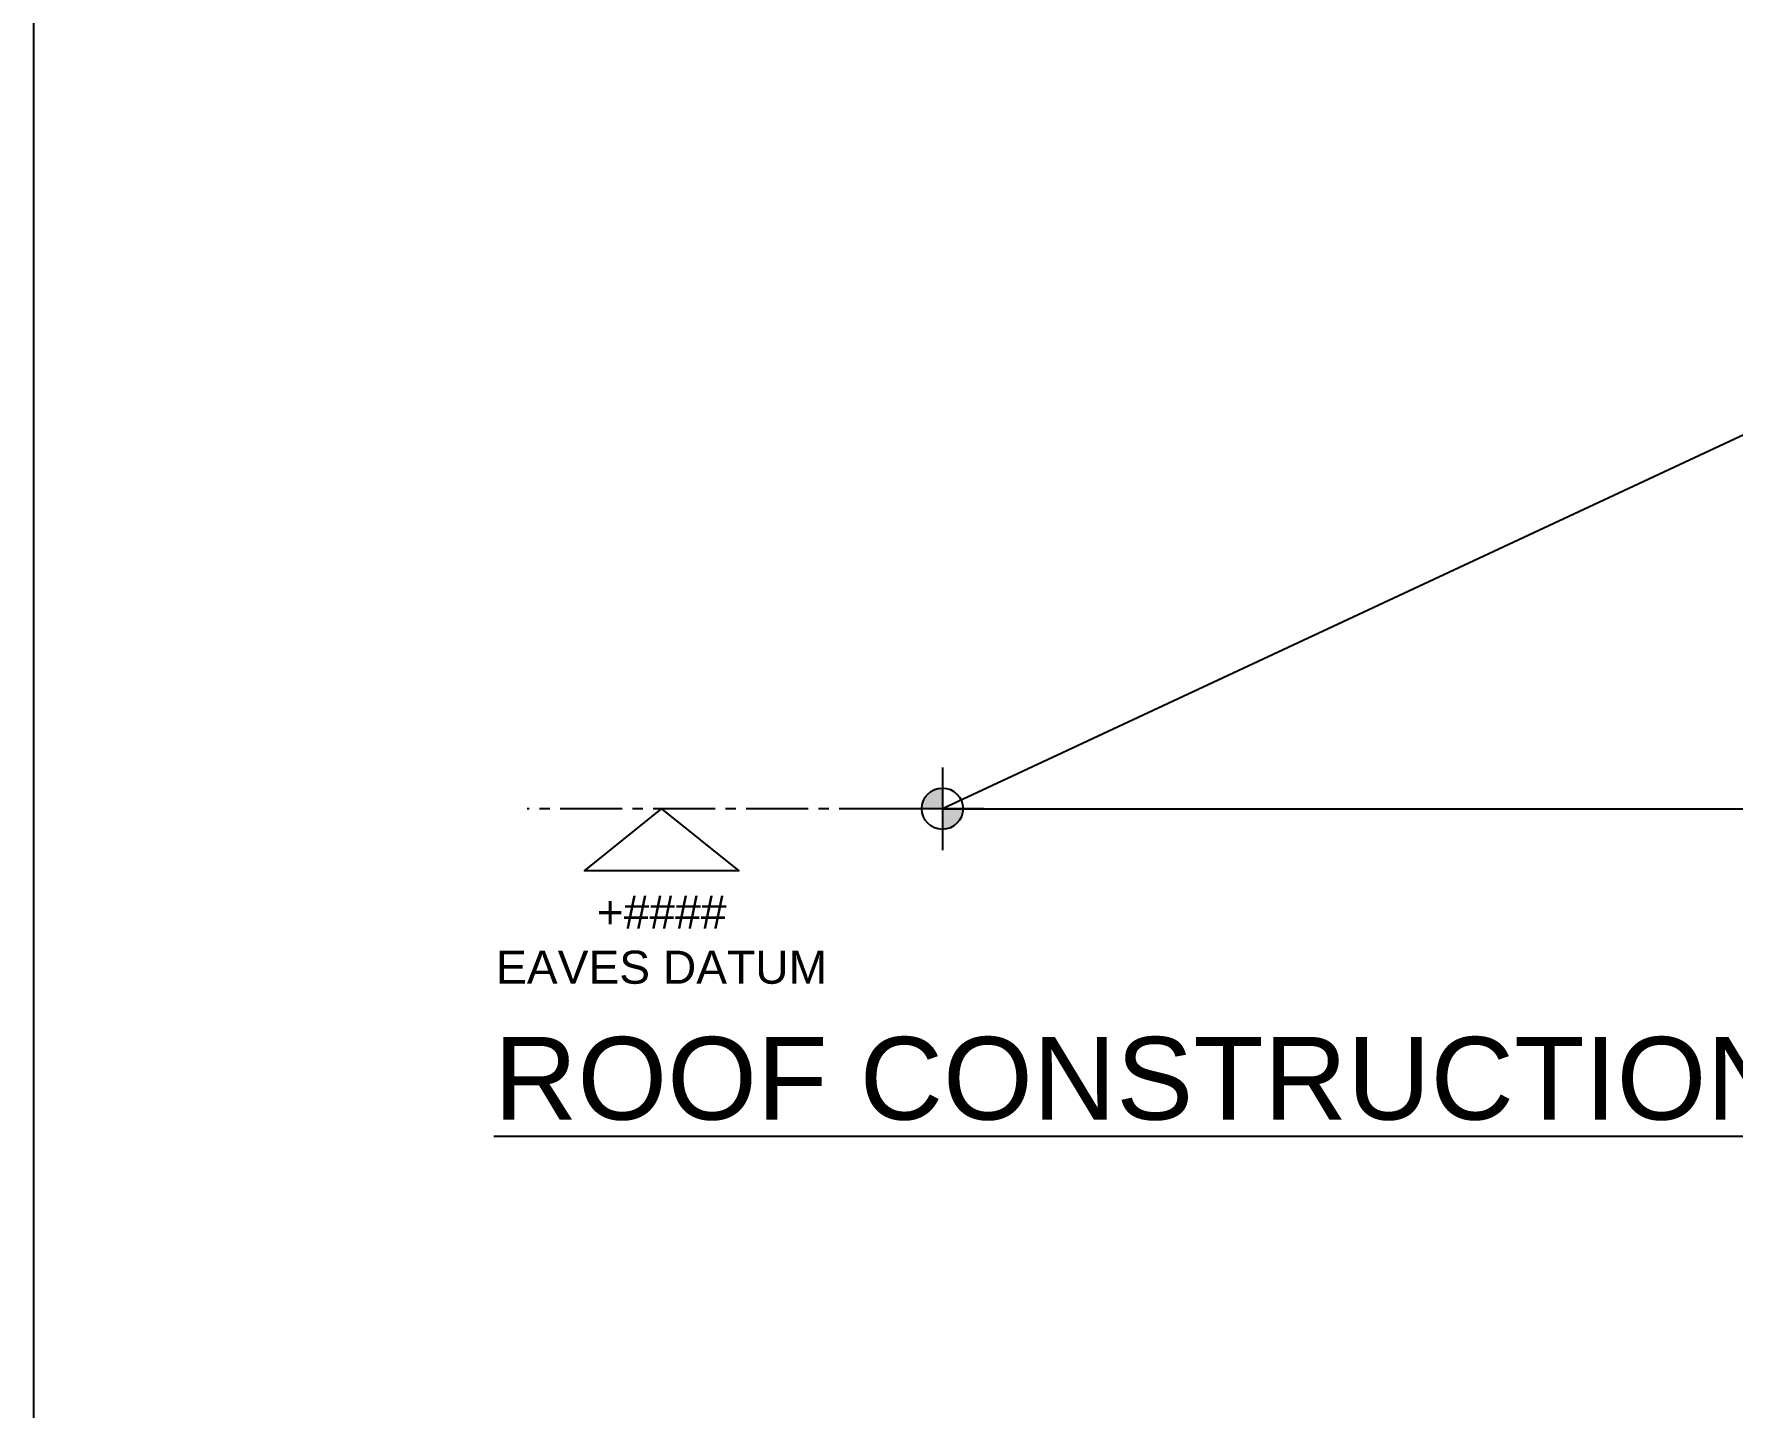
# Model space of a CAD drawing. Header units: millimetres. Extents: x 0 to 23312, y -3206 to 11448.
# Drawn here: x 0 to 2054, y 3544 to 5204 of the extents above; entities that cross this region are included whole.
import ezdxf

# ---------------------------------------------------------------- set-up
doc = ezdxf.new("R2010")
doc.units = ezdxf.units.MM
doc.header["$LTSCALE"] = 10
doc.linetypes.add('CENTER2', pattern=[1.125, 0.75, -0.125, 0.125, -0.125])
for name, color, linetype in [('03 - Datum', 11, 'CENTER2'), ('40 - Detail Outline', 142, 'Continuous'), ('41 - Detail', 7, 'Continuous')]:
    doc.layers.add(name, color=color, linetype=linetype)
doc.styles.add('1-1', font='romans.shx', dxfattribs={"width": 0.8, "height": 2})
doc.styles.add('1-20', font='romans.shx', dxfattribs={"width": 0.8, "height": 40})

msp = doc.modelspace()

# ---------------------------------------------------------------- hatches: boundary and pattern name
at = {"layer": '03 - Datum', "linetype": 'Continuous'}
h = msp.add_hatch(color=3, dxfattribs=at)
h.paths.add_polyline_path([(1098.872, 4267.103), (1123.872, 4267.103, -0.41421356), (1098.872, 4242.103)])
h.paths.add_polyline_path([(1073.872, 4267.103, -0.41421356), (1098.872, 4292.103), (1098.872, 4267.103)])

# ---------------------------------------------------------------- linework, layer by layer
at = {"layer": '03 - Datum', "color": 3, "linetype": 'Continuous'}
for p, q in [((1098.872, 4317.103), (1098.872, 4217.103)), ((1148.872, 4267.103), (1048.872, 4267.103))]:
    msp.add_line(p, q, dxfattribs=at)
at = {"layer": '03 - Datum', "color": 3, "ltscale": 10}
msp.add_line((1048.872, 4267.103), (596.542, 4267.103), dxfattribs=at)
at = {"layer": '03 - Datum', "color": 3, "linetype": 'Continuous'}
msp.add_lwpolyline([(759.18, 4267.103), (852.482, 4192.103), (665.879, 4192.103)], close=True, dxfattribs=at)
msp.add_circle((1098.872, 4267.103), 25, dxfattribs=at)
at = {"layer": '40 - Detail Outline', "color": 3, "ltscale": 10}
msp.add_lwpolyline([(0, 11147.776), (13142.58, 11147.776), (13142.58, -3206.341), (0, -3206.341)], close=True, dxfattribs=at)
at = {"layer": '40 - Detail Outline', "color": 7, "ltscale": 10}
msp.add_lwpolyline([(2147.872, 4756.26), (1098.872, 4267.103), (1098.872, 4267.103), (2147.872, 4267.103)], close=True, dxfattribs=at)

# ---------------------------------------------------------------- texts
at = {"layer": '03 - Datum', "color": 3, "insert": (759.18, 4162.103), "char_height": 40, "width": 579.618, "attachment_point": 2, "style": '1-1'}
msp.add_mtext('{\\fArial|b0|i0|c0|p34;\\W1;+####\\PEAVES DATUM}', dxfattribs=at)
at = {"layer": '41 - Detail', "color": 3, "insert": (556.464, 3991.089), "char_height": 100, "attachment_point": 1, "style": '1-20'}
msp.add_mtext('\\A1;{\\fArial|b0|i0|c0|p34;\\W1;\\LROOF CONSTRUCTION TRIANGLE}', dxfattribs=at)

doc.saveas('drawing.dxf')
